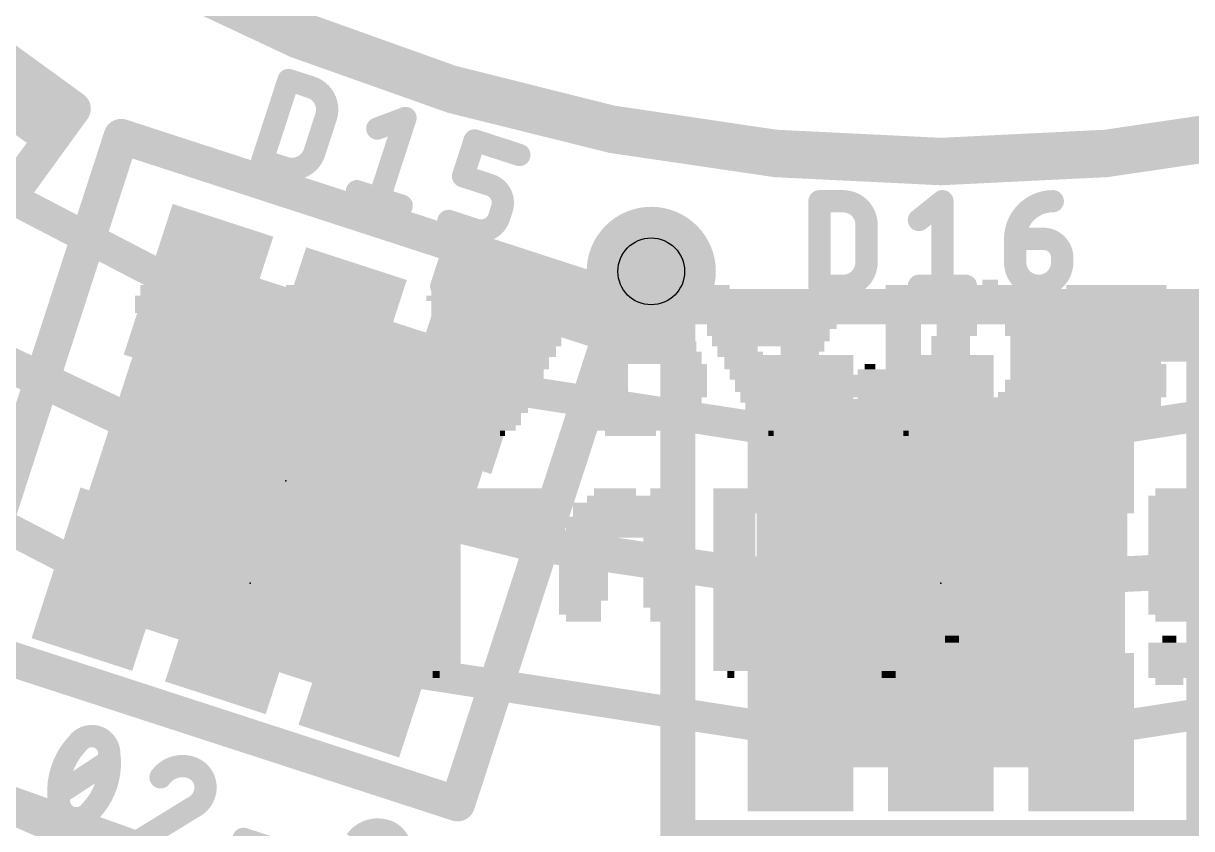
# Model space of a CAD drawing. Extents: x -30 to 92, y -59 to 43.
# Drawn here: x 9.37 to 16.03, y 8.13 to 12.72 of the extents above; entities that cross this region are included whole.
import ezdxf

# ---------------------------------------------------------------- set-up
doc = ezdxf.new("R2010")
doc.units = 0
for name, color, linetype in [('1', 12, 'CONTINUOUS'), ('16', 132, 'CONTINUOUS'), ('18', 110, 'CONTINUOUS'), ('20', 53, 'CONTINUOUS'), ('21', 41, 'CONTINUOUS'), ('22', 40, 'CONTINUOUS'), ('23', 53, 'CONTINUOUS'), ('24', 53, 'CONTINUOUS'), ('25', 253, 'CONTINUOUS'), ('27', 253, 'CONTINUOUS'), ('29', 253, 'CONTINUOUS'), ('31', 253, 'CONTINUOUS'), ('39', 12, 'CONTINUOUS'), ('44', 253, 'CONTINUOUS'), ('51', 53, 'CONTINUOUS')]:
    doc.layers.add(name, color=color, linetype=linetype)

# ---------------------------------------------------------------- blocks, each defined once
blk = doc.blocks.new('RECT')
blk.add_solid([(-0.5, -0.5), (0.5, -0.5), (-0.5, 0.5), (0.5, 0.5)])
blk = doc.blocks.new('ROUNDV')
at = {"const_width": 0.5}
blk.add_lwpolyline([(0, -0.25, 1), (0, 0.25, 1), (0, -0.25)], format="xyb", dxfattribs=at)

msp = doc.modelspace()

# ---------------------------------------------------------------- linework, layer by layer
at = {"layer": '1'}
for points, const_width in [([(14.605, 33.655, 2.4142), (26.67, 21.59)], 0.2032), ([(0.254, 21.59, 0.4142), (14.605, 7.239)], 0.2032), ([(14.605, 7.239, 0.4142), (28.956, 21.59)], 0.2032), ([(10.3525, 11.1254, 1), (10.3935, 11.2042)], 0.0889), ([(11.9015, 10.7143, 1), (11.8879, 10.6265)], 0.0889), ([(13.7982, 10.3311, 1), (13.8118, 10.4189)], 0.0889), ([(15.3982, 10.4189, 1), (15.4118, 10.3311)], 0.0889), ([(9.8272, 9.5085, 1), (9.8681, 9.5875)], 0.0889), ([(11.3762, 9.0975, 1), (11.3626, 9.0097)], 0.0889), ([(13.7982, 8.6311, 1), (13.8118, 8.7189)], 0.0889), ([(15.3982, 8.7189, 1), (15.4118, 8.6311)], 0.0889)]:
    msp.add_lwpolyline(points, format="xyb", dxfattribs=dict(at, const_width=const_width))
at = {"layer": '1', "const_width": 0.1778}
for points in [[(10.373, 11.1648), (8.6652, 12.0538)], [(7.666, 10.6785), (9.8477, 9.548)], [(13.805, 10.375), (11.8947, 10.6704)], [(17.3153, 10.6704), (15.405, 10.375)], [(11.3694, 9.0536), (13.805, 8.675)], [(15.405, 8.675), (17.8406, 9.0536)]]:
    msp.add_lwpolyline(points, dxfattribs=at)
at = {"layer": '16', "const_width": 0.2032}
for points in [[(14.605, 7.239, 0.4142), (28.9878, 21.6218)], [(0.2858, 21.5583, 0.4142), (14.605, 7.239)]]:
    msp.add_lwpolyline(points, format="xyb", dxfattribs=at)
at = {"layer": '20', "const_width": 0.2032}
for points in [[(10.795, 35.433, 0.762), (10.795, 7.747)], [(5.715, 17.78, 0.6619), (23.495, 17.78)]]:
    msp.add_lwpolyline(points, format="xyb", dxfattribs=at)
at = {"layer": '21'}
for points, const_width in [([(14.605, 7.239, 1), (14.605, 35.941, 1), (14.605, 7.239)], 0.2032), ([(14.605, 11.9631, 1), (14.605, 31.2169, 1), (14.605, 11.9631)], 0.2032), ([(9.6993, 12.2012, 1), (9.6184, 12.2599)], 0.1), ([(9.6295, 12.1901, 1), (9.6883, 12.271)], 0.1), ([(9.4711, 12.1423, 1), (9.5085, 12.1937)], 0.0635), ([(9.6552, 12.1714, 1), (9.6038, 12.2088)], 0.0635), ([(9.6108, 12.1644, 1), (9.6481, 12.2158)], 0.0635), ([(9.5524, 11.9989, 1), (9.4715, 12.0577)], 0.1), ([(9.9474, 12.1201, 1), (9.9165, 12.025)], 0.1), ([(9.9795, 12.0571, 1), (9.8844, 12.088)], 0.1), ([(9.4715, 12.0577, 1), (9.5524, 11.9989)], 0.1), ([(9.4862, 12.0469, 1), (9.5376, 12.0096)], 0.0635), ([(9.4933, 12.0026, 1), (9.5306, 12.054)], 0.0635), ([(11.8284, 11.4371, 1), (11.8088, 11.3768)], 0.0635), ([(11.8488, 11.3971, 1), (11.7884, 11.4168)], 0.0635), ([(11.7975, 11.342, 1), (11.7779, 11.2817)], 0.0635), ([(11.7575, 11.3217, 1), (11.8179, 11.302)], 0.0635), ([(11.8179, 11.302, 1), (11.7575, 11.3217)], 0.0635), ([(11.7666, 11.2469, 1), (11.747, 11.1865)], 0.0635), ([(11.7266, 11.2266, 1), (11.787, 11.2069)], 0.0635), ([(12.8327, 11.13, 1), (12.7376, 11.1609)], 0.1), ([(12.7697, 11.0979, 1), (12.8006, 11.193)], 0.1), ([(13.105, 11.152, 1), (13.105, 11.052)], 0.1), ([(13.155, 11.102, 1), (13.055, 11.102)], 0.1), ([(16.155, 11.102, 1), (16.055, 11.102)], 0.1), ([(12.7998, 11.0881, 1), (12.7395, 11.1077)], 0.0635), ([(12.7598, 11.0677, 1), (12.7795, 11.1281)], 0.0635), ([(12.6338, 11.0035, 1), (12.6535, 11.0639)], 0.0635), ([(15.1368, 11.052, 1), (15.0732, 11.052)], 0.0635), ([(15.105, 11.0838, 1), (15.105, 11.0203)], 0.0635), ([(12.7554, 10.8923, 1), (12.6603, 10.9232)], 0.1), ([(15.105, 10.9838, 1), (15.105, 10.9202)], 0.0635), ([(15.1368, 10.952, 1), (15.0732, 10.952)], 0.0635), ([(16.005, 10.9202, 1), (16.005, 10.9838)], 0.0635), ([(12.6603, 10.9232, 1), (12.7554, 10.8923)], 0.1), ([(12.6777, 10.9175, 1), (12.738, 10.8979)], 0.0635), ([(12.698, 10.8775, 1), (12.7177, 10.9379)], 0.0635), ([(15.0732, 10.952, 1), (15.1368, 10.952)], 0.0635), ([(16.155, 10.852, 1), (16.055, 10.852)], 0.1), ([(15.105, 10.8838, 1), (15.105, 10.8202)], 0.0635), ([(15.0732, 10.852, 1), (15.1368, 10.852)], 0.0635), ([(16.055, 10.852, 1), (16.155, 10.852)], 0.1), ([(11.8022, 8.2821, 1), (11.8973, 8.2512)], 0.1), ([(11.8343, 8.2191, 1), (11.8652, 8.3142)], 0.1), ([(13.105, 8.125, 1), (13.105, 8.025)], 0.1)]:
    msp.add_lwpolyline(points, format="xyb", dxfattribs=dict(at, const_width=const_width))
for points, const_width in [([(9.6589, 12.2305), (7.2318, 13.9939)], 0.2), ([(8.8205, 12.7779), (9.6295, 12.1901)], 0.127), ([(9.4898, 12.168), (8.7617, 12.697)], 0.127), ([(9.5119, 12.0283), (8.7029, 12.6161)], 0.127), ([(9.5119, 12.0283), (9.6589, 12.2305)], 0.2), ([(9.6295, 12.1901), (9.5119, 12.0283)], 0.127), ([(7.8796, 9.7816), (9.5119, 12.0283)], 0.2), ([(9.9319, 12.0725), (8.9965, 9.1937)], 0.2), ([(12.7851, 11.1455), (9.9319, 12.0725)], 0.2), ([(11.7877, 11.3118), (11.8186, 11.407)], 0.127), ([(11.8186, 11.407), (12.7697, 11.0979)], 0.127), ([(11.7568, 11.2167), (11.7877, 11.3118)], 0.127), ([(12.6436, 11.0337), (11.7877, 11.3118)], 0.127), ([(12.7079, 10.9077), (11.7568, 11.2167)], 0.127), ([(12.7079, 10.9077), (12.7851, 11.1455)], 0.2), ([(16.105, 11.102), (13.105, 11.102)], 0.2), ([(13.105, 11.102), (13.105, 8.075)], 0.2), ([(16.105, 10.852), (16.105, 11.102)], 0.2), ([(12.7697, 11.0979), (12.7079, 10.9077)], 0.127), ([(15.105, 10.952), (15.105, 11.052)], 0.127), ([(15.105, 11.052), (16.105, 11.052)], 0.127), ([(11.8497, 8.2666), (12.7079, 10.9077)], 0.2), ([(16.005, 10.952), (15.105, 10.952)], 0.127), ([(15.105, 10.852), (15.105, 10.952)], 0.127), ([(16.105, 8.075), (16.105, 10.852)], 0.2), ([(16.105, 10.852), (15.105, 10.852)], 0.127), ([(8.9965, 9.1937), (11.8497, 8.2666)], 0.2), ([(13.105, 8.075), (16.105, 8.075)], 0.2)]:
    msp.add_lwpolyline(points, dxfattribs=dict(at, const_width=const_width))
at = {"layer": '23'}
for p in [(10.8712, 10.1092), (14.605, 9.525)]:
    msp.add_point(p, dxfattribs=at)
at = {"layer": '24'}
msp.add_point((10.668, 9.525), dxfattribs=at)
at = {"layer": '25', "const_width": 0.127}
for points in [[(10.7372, 11.9355), (10.8863, 12.3945)], [(10.8863, 12.3945), (11.0138, 12.3531)], [(11.0998, 12.1841), (11.0336, 11.9801)], [(11.3923, 12.1173), (11.553, 12.1779)], [(11.553, 12.1779), (11.4038, 11.7189)], [(11.881, 11.8458), (11.9472, 12.0497)], [(11.9472, 12.0497), (12.2022, 11.9669)], [(10.8647, 11.8941), (10.7372, 11.9355)], [(12.034, 11.796), (11.881, 11.8458)], [(11.2763, 11.7603), (11.5313, 11.6775)], [(12.0862, 11.6099), (12.1028, 11.6609)], [(13.9132, 11.2205), (13.9132, 11.7031)], [(13.9132, 11.7031), (14.0472, 11.7031)], [(14.4801, 11.5959), (14.6141, 11.7031)], [(14.6141, 11.7031), (14.6141, 11.2205)], [(11.7981, 11.5908), (11.9511, 11.5411)], [(14.1813, 11.569), (14.1813, 11.3546)], [(15.0287, 11.4886), (15.1896, 11.4886)], [(15.0287, 11.3546), (15.0287, 11.4886)], [(15.2968, 11.3814), (15.2968, 11.3546)], [(14.0472, 11.2205), (13.9132, 11.2205)], [(14.4801, 11.2205), (14.7482, 11.2205)]]:
    msp.add_lwpolyline(points, dxfattribs=at)
at = {"layer": '25'}
for points, const_width in [([(10.8961, 12.4247, 1), (10.8765, 12.3643)], 0.0635), ([(10.9165, 12.3847, 1), (10.8561, 12.4043)], 0.0635), ([(11.0998, 12.1841, 0.4142), (11.0138, 12.3531)], 0.127), ([(11.0236, 12.3832, 1), (11.004, 12.3229)], 0.0635), ([(11.004, 12.3229, 1), (11.0236, 12.3832)], 0.0635), ([(11.0697, 12.1939, 1), (11.13, 12.1743)], 0.0635), ([(11.13, 12.1743, 1), (11.0697, 12.1939)], 0.0635), ([(11.5832, 12.168, 1), (11.5228, 12.1877)], 0.0635), ([(11.5642, 12.1482, 1), (11.5418, 12.2076)], 0.0635), ([(11.3811, 12.147, 1), (11.4035, 12.0876)], 0.0635), ([(11.9571, 12.0799, 1), (11.9374, 12.0195)], 0.0635), ([(11.9774, 12.0399, 1), (11.9171, 12.0596)], 0.0635), ([(10.747, 11.9657, 1), (10.7273, 11.9053)], 0.0635), ([(10.8647, 11.8941, 0.4142), (11.0336, 11.9801)], 0.127), ([(11.0034, 11.9899, 1), (11.0638, 11.9703)], 0.0635), ([(11.0638, 11.9703, 1), (11.0034, 11.9899)], 0.0635), ([(12.1924, 11.9367, 1), (12.212, 11.9971)], 0.0635), ([(10.707, 11.9453, 1), (10.7674, 11.9257)], 0.0635), ([(10.8745, 11.9243, 1), (10.8548, 11.8639)], 0.0635), ([(10.8548, 11.8639, 1), (10.8745, 11.9243)], 0.0635), ([(11.8908, 11.8759, 1), (11.8712, 11.8156)], 0.0635), ([(11.8508, 11.8556, 1), (11.9112, 11.8359)], 0.0635), ([(12.0438, 11.8262, 1), (12.0241, 11.7658)], 0.0635), ([(12.1028, 11.6609, 0.4142), (12.034, 11.796)], 0.127), ([(12.0241, 11.7658, 1), (12.0438, 11.8262)], 0.0635), ([(11.2861, 11.7905, 1), (11.2665, 11.7301)], 0.0635), ([(11.3736, 11.7287, 1), (11.434, 11.7091)], 0.0635), ([(11.5215, 11.6473, 1), (11.5411, 11.7076)], 0.0635), ([(12.133, 11.6511, 1), (12.0726, 11.6707)], 0.0635), ([(13.9449, 11.7031, 1), (13.8814, 11.7031)], 0.0635), ([(13.9132, 11.7349, 1), (13.9132, 11.6714)], 0.0635), ([(14.0472, 11.7349, 1), (14.0472, 11.6714)], 0.0635), ([(14.1813, 11.569, 0.4142), (14.0472, 11.7031)], 0.127), ([(14.0472, 11.6714, 1), (14.0472, 11.7349)], 0.0635), ([(14.6459, 11.7031, 1), (14.5824, 11.7031)], 0.0635), ([(14.634, 11.6783, 1), (14.5943, 11.7279)], 0.0635), ([(15.2432, 11.7031, 0.4142), (15.0287, 11.4886)], 0.127), ([(15.2432, 11.6714, 1), (15.2432, 11.7348)], 0.0635), ([(11.9511, 11.5411, 0.4142), (12.0862, 11.6099)], 0.127), ([(12.1164, 11.6001, 1), (12.056, 11.6197)], 0.0635), ([(12.0726, 11.6707, 1), (12.133, 11.6511)], 0.0635), ([(11.8079, 11.621, 1), (11.7883, 11.5606)], 0.0635), ([(11.9609, 11.5712, 1), (11.9413, 11.5109)], 0.0635), ([(11.9413, 11.5109, 1), (11.9609, 11.5712)], 0.0635), ([(12.056, 11.6197, 1), (12.1164, 11.6001)], 0.0635), ([(14.213, 11.569, 1), (14.1495, 11.569)], 0.0635), ([(14.1495, 11.569, 1), (14.213, 11.569)], 0.0635), ([(14.4603, 11.6206, 1), (14.4999, 11.5711)], 0.0635), ([(15.0287, 11.5204, 1), (15.0287, 11.4569)], 0.0635), ([(15.0605, 11.4886, 1), (14.997, 11.4886)], 0.0635), ([(15.1896, 11.5204, 1), (15.1896, 11.4569)], 0.0635), ([(15.2968, 11.3814, 0.4142), (15.1896, 11.4886)], 0.127), ([(15.1896, 11.4569, 1), (15.1896, 11.5204)], 0.0635), ([(14.997, 11.4886, 1), (15.0605, 11.4886)], 0.0635), ([(14.0472, 11.2205, 0.4142), (14.1813, 11.3546)], 0.127), ([(14.213, 11.3546, 1), (14.1495, 11.3546)], 0.0635), ([(15.0287, 11.3546, 1), (15.2968, 11.3546)], 0.127), ([(15.0605, 11.3546, 1), (14.997, 11.3546)], 0.0635), ([(15.3286, 11.3814, 1), (15.2651, 11.3814)], 0.0635), ([(15.3286, 11.3546, 1), (15.2651, 11.3546)], 0.0635), ([(15.2651, 11.3814, 1), (15.3286, 11.3814)], 0.0635), ([(14.1495, 11.3546, 1), (14.213, 11.3546)], 0.0635), ([(14.997, 11.3546, 1), (15.0605, 11.3546)], 0.0635), ([(15.2651, 11.3546, 1), (15.3286, 11.3546)], 0.0635), ([(13.9132, 11.2523, 1), (13.9132, 11.1888)], 0.0635), ([(14.0472, 11.2522, 1), (14.0472, 11.1888)], 0.0635), ([(14.0472, 11.1888, 1), (14.0472, 11.2523)], 0.0635), ([(14.4801, 11.2523, 1), (14.4801, 11.1888)], 0.0635), ([(14.7482, 11.1888, 1), (14.7482, 11.2523)], 0.0635), ([(13.8814, 11.2205, 1), (13.9449, 11.2205)], 0.0635), ([(14.5824, 11.2205, 1), (14.6459, 11.2205)], 0.0635)]:
    msp.add_lwpolyline(points, format="xyb", dxfattribs=dict(at, const_width=const_width))
at = {"layer": '27'}
for points, const_width in [([(9.6853, 8.6135, 0.1138), (9.5932, 8.4602)], 0.127), ([(9.7953, 8.6483, 0.3204), (9.6853, 8.6135)], 0.127), ([(9.6599, 8.6326, 1), (9.7107, 8.5944)], 0.0635), ([(9.7082, 8.5915, 1), (9.6625, 8.6356)], 0.0635), ([(9.8638, 8.5555, 0.3205), (9.7953, 8.6483)], 0.127), ([(9.8051, 8.6784, 1), (9.7855, 8.6181)], 0.0635), ([(9.7855, 8.6181, 1), (9.8051, 8.6784)], 0.0635), ([(9.8482, 8.3773, 0.1139), (9.8638, 8.5555)], 0.127), ([(9.8952, 8.5599, 1), (9.8324, 8.5511)], 0.0635), ([(9.8321, 8.555, 1), (9.8956, 8.556)], 0.0635), ([(9.8816, 8.4866, 1), (9.8467, 8.5396)], 0.0635), ([(10.3298, 8.4746, 0.3252), (10.1564, 8.4181)], 0.127), ([(10.4073, 8.3225, 0.4142), (10.3298, 8.4746)], 0.127), ([(10.3396, 8.5048, 1), (10.32, 8.4444)], 0.0635), ([(10.32, 8.4444, 1), (10.3396, 8.5048)], 0.0635), ([(9.5932, 8.4602, 0.1139), (9.5776, 8.282)], 0.127), ([(9.563, 8.47, 1), (9.6234, 8.4504)], 0.0635), ([(9.6234, 8.4504, 1), (9.563, 8.47)], 0.0635), ([(10.1307, 8.4368, 1), (10.1821, 8.3995)], 0.0635), ([(9.7561, 8.224, 0.1138), (9.8482, 8.3773)], 0.127), ([(9.818, 8.3871, 1), (9.8784, 8.3675)], 0.0635), ([(9.8784, 8.3675, 1), (9.818, 8.3872)], 0.0635), ([(9.5598, 8.3509, 1), (9.5947, 8.2979)], 0.0635), ([(9.5776, 8.282, 0.3204), (9.6461, 8.1893)], 0.127), ([(9.6094, 8.2825, 1), (9.5459, 8.2815)], 0.0635), ([(10.34, 8.2457, 0.2053), (10.4073, 8.3225)], 0.127), ([(10.3771, 8.3324, 1), (10.4375, 8.3127)], 0.0635), ([(10.4375, 8.3127, 1), (10.3771, 8.3324)], 0.0635), ([(9.5462, 8.2776, 1), (9.609, 8.2864)], 0.0635), ([(9.6461, 8.1893, 0.3204), (9.7561, 8.224)], 0.127), ([(9.7333, 8.2461, 1), (9.7789, 8.202)], 0.0635), ([(9.7815, 8.2049, 1), (9.7307, 8.2431)], 0.0635), ([(10.3263, 8.2744, 1), (10.3537, 8.2171)], 0.0635), ([(10.3567, 8.2187, 1), (10.3234, 8.2728)], 0.0635), ([(9.656, 8.2195, 1), (9.6363, 8.1591)], 0.0635), ([(9.6363, 8.1591, 1), (9.656, 8.2195)], 0.0635), ([(10.6393, 8.0973, 1), (10.6197, 8.0369)], 0.0635), ([(11.4429, 8.1129, 0.3252), (11.2696, 8.0565)], 0.127), ([(11.5204, 7.9609, 0.4142), (11.4429, 8.1129)], 0.127), ([(11.4527, 8.1431, 1), (11.4331, 8.0827)], 0.0635), ([(11.4331, 8.0827, 1), (11.4527, 8.1431)], 0.0635)]:
    msp.add_lwpolyline(points, format="xyb", dxfattribs=dict(at, const_width=const_width))
at = {"layer": '27', "const_width": 0.127}
for points in [[(9.5773, 8.3244), (9.8641, 8.5131)], [(10.34, 8.2457), (10.0404, 8.0612)], [(10.6295, 8.0671), (10.9355, 7.9677)]]:
    msp.add_lwpolyline(points, dxfattribs=at)
at = {"layer": '44'}
msp.add_circle((12.954, 11.303), 0.1905, dxfattribs=at)
at = {"layer": '51', "const_width": 0.1}
for points in [[(9.6111, 9.4672), (10.2292, 11.3693)], [(10.2292, 11.3693), (12.1313, 10.7512)], [(10.2613, 11.3063), (10.1068, 10.8307)], [(10.5466, 11.2136), (10.2613, 11.3063)], [(10.3921, 10.738), (10.5466, 11.2136)], [(11.0221, 11.0591), (10.8676, 10.5835)], [(11.3074, 10.9664), (11.0221, 11.0591)], [(11.1529, 10.4908), (11.3074, 10.9664)], [(10.1068, 10.8307), (10.3921, 10.738)], [(11.783, 10.8118), (11.6284, 10.3363)], [(12.0683, 10.7191), (11.783, 10.8118)], [(12.1313, 10.7512), (11.5132, 8.8491)], [(11.9138, 10.2436), (12.0683, 10.7191)], [(10.8676, 10.5835), (11.1529, 10.4908)], [(13.605, 8.525), (13.605, 10.525)], [(13.605, 10.525), (15.605, 10.525)], [(13.955, 10.475), (13.655, 10.475)], [(13.655, 10.475), (13.655, 9.975)], [(13.955, 9.975), (13.955, 10.475)], [(14.755, 10.475), (14.455, 10.475)], [(14.455, 10.475), (14.455, 9.975)], [(14.755, 9.975), (14.755, 10.475)], [(15.555, 10.475), (15.255, 10.475)], [(15.255, 10.475), (15.255, 9.975)], [(15.555, 9.975), (15.555, 10.475)], [(15.605, 10.525), (15.605, 8.525)], [(11.6284, 10.3363), (11.9138, 10.2436)], [(9.6741, 9.4993), (9.8286, 9.9748)], [(9.8286, 9.9748), (10.114, 9.8821)], [(13.655, 9.975), (13.955, 9.975)], [(14.455, 9.975), (14.755, 9.975)], [(15.255, 9.975), (15.555, 9.975)], [(10.114, 9.8821), (9.9594, 9.4066)], [(10.435, 9.252), (10.5895, 9.7276)], [(10.5895, 9.7276), (10.8748, 9.6349)], [(10.8748, 9.6349), (10.7203, 9.1593)], [(9.9594, 9.4066), (9.6741, 9.4993)], [(11.3503, 9.4804), (11.1958, 9.0048)], [(11.6356, 9.3877), (11.3503, 9.4804)], [(11.5132, 8.8491), (9.6111, 9.4672)], [(11.4811, 8.9121), (11.6356, 9.3877)], [(10.7203, 9.1593), (10.435, 9.252)], [(13.655, 8.575), (13.655, 9.075)], [(13.655, 9.075), (13.955, 9.075)], [(13.955, 9.075), (13.955, 8.575)], [(14.455, 8.575), (14.455, 9.075)], [(14.455, 9.075), (14.755, 9.075)], [(14.755, 9.075), (14.755, 8.575)], [(15.255, 9.075), (15.255, 8.575)], [(15.555, 9.075), (15.255, 9.075)], [(15.555, 8.575), (15.555, 9.075)], [(11.1958, 9.0048), (11.4811, 8.9121)], [(13.955, 8.575), (13.655, 8.575)], [(14.755, 8.575), (14.455, 8.575)], [(15.255, 8.575), (15.555, 8.575)], [(15.605, 8.525), (13.605, 8.525)]]:
    msp.add_lwpolyline(points, dxfattribs=at)
at = {"layer": '51', "const_width": 0.05}
for points in [[(10.2369, 11.393, 1), (10.2214, 11.3455)], [(10.2529, 11.3615, 1), (10.2054, 11.377)], [(10.269, 11.33, 1), (10.2535, 11.2825)], [(10.285, 11.2985, 1), (10.2375, 11.314)], [(10.5704, 11.2058, 1), (10.5228, 11.2213)], [(10.5389, 11.1898, 1), (10.5543, 11.2373)], [(11.0298, 11.0828, 1), (11.0144, 11.0353)], [(11.0459, 11.0513, 1), (10.9983, 11.0668)], [(11.3312, 10.9586, 1), (11.2836, 10.9741)], [(11.2997, 10.9426, 1), (11.3151, 10.9901)], [(10.1145, 10.8545, 1), (10.099, 10.807)], [(10.083, 10.8385, 1), (10.1305, 10.823)], [(11.7907, 10.8356, 1), (11.7752, 10.7881)], [(11.8067, 10.8041, 1), (11.7592, 10.8196)], [(12.155, 10.7435, 1), (12.1075, 10.759)], [(12.1235, 10.7275, 1), (12.139, 10.775)], [(10.3683, 10.7458, 1), (10.4158, 10.7303)], [(10.3843, 10.7143, 1), (10.3998, 10.7618)], [(12.092, 10.7114, 1), (12.0445, 10.7269)], [(12.0605, 10.6954, 1), (12.076, 10.7429)], [(10.8753, 10.6073, 1), (10.8599, 10.5597)], [(10.8438, 10.5913, 1), (10.8914, 10.5758)], [(11.1291, 10.4985, 1), (11.1767, 10.4831)], [(11.1452, 10.467, 1), (11.1606, 10.5146)], [(13.63, 10.525, 1), (13.58, 10.525)], [(13.605, 10.55, 1), (13.605, 10.5)], [(13.655, 10.5, 1), (13.655, 10.45)], [(13.68, 10.475, 1), (13.63, 10.475)], [(13.98, 10.475, 1), (13.93, 10.475)], [(13.955, 10.45, 1), (13.955, 10.5)], [(14.455, 10.5, 1), (14.455, 10.45)], [(14.48, 10.475, 1), (14.43, 10.475)], [(14.78, 10.475, 1), (14.73, 10.475)], [(14.755, 10.45, 1), (14.755, 10.5)], [(15.255, 10.5, 1), (15.255, 10.45)], [(15.28, 10.475, 1), (15.23, 10.475)], [(15.58, 10.475, 1), (15.53, 10.475)], [(15.555, 10.45, 1), (15.555, 10.5)], [(15.63, 10.525, 1), (15.58, 10.525)], [(15.605, 10.5, 1), (15.605, 10.55)], [(11.6362, 10.3601, 1), (11.6207, 10.3125)], [(11.6047, 10.344, 1), (11.6522, 10.3286)], [(11.89, 10.2513, 1), (11.9375, 10.2359)], [(11.906, 10.2198, 1), (11.9215, 10.2674)], [(9.8364, 9.9986, 1), (9.8209, 9.951)], [(9.8524, 9.9671, 1), (9.8049, 9.9825)], [(13.655, 10, 1), (13.655, 9.95)], [(13.63, 9.975, 1), (13.68, 9.975)], [(13.93, 9.975, 1), (13.98, 9.975)], [(13.955, 9.95, 1), (13.955, 10)], [(14.455, 10, 1), (14.455, 9.95)], [(14.43, 9.975, 1), (14.48, 9.975)], [(14.73, 9.975, 1), (14.78, 9.975)], [(14.755, 9.95, 1), (14.755, 10)], [(15.255, 10, 1), (15.255, 9.95)], [(15.23, 9.975, 1), (15.28, 9.975)], [(15.53, 9.975, 1), (15.58, 9.975)], [(15.555, 9.95, 1), (15.555, 10)], [(10.1377, 9.8744, 1), (10.0902, 9.8898)], [(10.1062, 9.8583, 1), (10.1217, 9.9059)], [(10.5972, 9.7514, 1), (10.5818, 9.7038)], [(10.6133, 9.7198, 1), (10.5657, 9.7353)], [(10.8986, 9.6271, 1), (10.851, 9.6426)], [(10.8671, 9.6111, 1), (10.8825, 9.6586)], [(9.6819, 9.523, 1), (9.6664, 9.4755)], [(9.6504, 9.507, 1), (9.6979, 9.4915)], [(11.3581, 9.5041, 1), (11.3426, 9.4566)], [(11.3741, 9.4726, 1), (11.3266, 9.4881)], [(9.5873, 9.4749, 1), (9.6349, 9.4594)], [(9.6189, 9.4909, 1), (9.6034, 9.4434)], [(9.9357, 9.4143, 1), (9.9832, 9.3988)], [(9.9517, 9.3828, 1), (9.9672, 9.4303)], [(11.6594, 9.3799, 1), (11.6119, 9.3954)], [(11.6279, 9.3639, 1), (11.6434, 9.4114)], [(10.4427, 9.2758, 1), (10.4272, 9.2283)], [(10.4112, 9.2598, 1), (10.4588, 9.2443)], [(10.6965, 9.1671, 1), (10.7441, 9.1516)], [(10.7126, 9.1356, 1), (10.728, 9.1831)], [(13.68, 9.075, 1), (13.63, 9.075)], [(13.655, 9.1, 1), (13.655, 9.05)], [(13.98, 9.075, 1), (13.93, 9.075)], [(13.955, 9.05, 1), (13.955, 9.1)], [(14.48, 9.075, 1), (14.43, 9.075)], [(14.455, 9.1, 1), (14.455, 9.05)], [(14.78, 9.075, 1), (14.73, 9.075)], [(14.755, 9.05, 1), (14.755, 9.1)], [(15.28, 9.075, 1), (15.23, 9.075)], [(15.255, 9.1, 1), (15.255, 9.05)], [(15.58, 9.075, 1), (15.53, 9.075)], [(15.555, 9.05, 1), (15.555, 9.1)], [(11.2035, 9.0286, 1), (11.1881, 8.9811)], [(11.172, 9.0126, 1), (11.2196, 8.9971)], [(11.4574, 8.9199, 1), (11.5049, 8.9044)], [(11.4734, 8.8884, 1), (11.4889, 8.9359)], [(11.4895, 8.8569, 1), (11.537, 8.8414)], [(11.5055, 8.8253, 1), (11.521, 8.8729)], [(13.655, 8.6, 1), (13.655, 8.55)], [(13.63, 8.575, 1), (13.68, 8.575)], [(13.93, 8.575, 1), (13.98, 8.575)], [(13.955, 8.55, 1), (13.955, 8.6)], [(14.455, 8.6, 1), (14.455, 8.55)], [(14.43, 8.575, 1), (14.48, 8.575)], [(14.73, 8.575, 1), (14.78, 8.575)], [(14.755, 8.55, 1), (14.755, 8.6)], [(15.255, 8.6, 1), (15.255, 8.55)], [(15.23, 8.575, 1), (15.28, 8.575)], [(15.53, 8.575, 1), (15.58, 8.575)], [(15.555, 8.55, 1), (15.555, 8.6)], [(13.605, 8.55, 1), (13.605, 8.5)], [(13.58, 8.525, 1), (13.63, 8.525)], [(15.58, 8.525, 1), (15.63, 8.525)], [(15.605, 8.5, 1), (15.605, 8.55)]]:
    msp.add_lwpolyline(points, format="xyb", dxfattribs=at)

# ---------------------------------------------------------------- block references
at = {"layer": '1', "xscale": 0.7, "yscale": 0.4}
for p, rotation in [((10.373, 11.1648), 72), ((11.1339, 10.9176), 72), ((11.8947, 10.6704), 72), ((13.805, 10.375), 90), ((14.605, 10.375), 90), ((15.405, 10.375), 90), ((9.8477, 9.548), 72), ((10.6085, 9.3008), 72), ((11.3694, 9.0536), 72), ((13.805, 8.675), 90), ((14.605, 8.675), 90), ((15.405, 8.675), 90)]:
    msp.add_blockref('RECT', p, dxfattribs=dict(at, rotation=rotation))
at = {"layer": '18', "xscale": 0.7366, "yscale": 0.7366}
msp.add_blockref('ROUNDV', (12.954, 11.303), dxfattribs=at)
msp.add_blockref('ROUNDV', (12.954, 11.303), dxfattribs=at)
at = {"layer": '22'}
for p, xscale, yscale in [((10.346, 11.21), 0.61, 0.03), ((10.361, 11.18), 0.64, 0.03), ((11.031, 11.18), 0.38, 0.03), ((11.031, 11.21), 0.32, 0.03), ((11.031, 11.24), 0.12, 0.03), ((11.796, 11.18), 0.19, 0.03), ((11.796, 11.21), 0.13, 0.03), ((12.421, 11.21), 0.16, 0.03), ((12.436, 11.18), 0.19, 0.03), ((12.711, 11.18), 0.22, 0.03), ((12.711, 11.21), 0.16, 0.03), ((13.306, 11.18), 0.19, 0.03), ((13.321, 11.21), 0.16, 0.03), ((13.946, 11.18), 0.19, 0.03), ((13.946, 11.21), 0.13, 0.03), ((14.391, 11.21), 0.2, 0.03), ((14.391, 11.18), 0.2, 0.03), ((14.886, 11.18), 0.41, 0.03), ((14.886, 11.21), 0.29, 0.03), ((14.886, 11.24), 0.09, 0.03), ((15.611, 11.18), 0.64, 0.03), ((15.606, 11.21), 0.57, 0.03), ((10.346, 11.15), 0.67, 0.03), ((10.346, 11.115), 0.67, 0.04), ((11.031, 11.115), 0.52, 0.04), ((11.031, 11.15), 0.44, 0.03), ((11.781, 11.15), 0.22, 0.03), ((11.816, 11.115), 0.23, 0.04), ((12.421, 11.15), 0.22, 0.03), ((12.421, 11.115), 0.22, 0.04), ((12.711, 11.15), 0.22, 0.03), ((12.711, 11.115), 0.22, 0.04), ((13.321, 11.15), 0.22, 0.03), ((13.321, 11.115), 0.22, 0.04), ((13.926, 11.115), 0.23, 0.04), ((13.961, 11.15), 0.22, 0.03), ((14.391, 11.15), 0.2, 0.03), ((14.391, 11.115), 0.2, 0.04), ((14.891, 11.15), 0.48, 0.03), ((14.891, 11.115), 0.48, 0.04), ((15.591, 11.15), 0.68, 0.03), ((15.591, 11.115), 0.68, 0.04), ((10.346, 11.08), 0.67, 0.03), ((10.346, 11.05), 0.61, 0.03), ((11.016, 11.08), 0.55, 0.03), ((11.031, 11.05), 0.58, 0.03), ((11.816, 11.08), 0.23, 0.03), ((12.101, 11.05), 0.8, 0.03), ((12.406, 11.08), 0.25, 0.03), ((12.711, 11.08), 0.22, 0.03), ((12.711, 11.05), 0.22, 0.03), ((13.351, 11.08), 0.22, 0.03), ((13.641, 11.05), 0.8, 0.03), ((13.926, 11.08), 0.23, 0.03), ((14.391, 11.08), 0.2, 0.03), ((14.391, 11.05), 0.2, 0.03), ((14.886, 11.08), 0.55, 0.03), ((14.886, 11.05), 0.55, 0.03), ((15.591, 11.08), 0.68, 0.03), ((15.611, 11.05), 0.64, 0.03), ((10.311, 11.02), 0.54, 0.03), ((10.246, 10.99), 0.35, 0.03), ((10.821, 10.99), 0.22, 0.03), ((10.856, 11.02), 0.23, 0.03), ((11.206, 11.02), 0.23, 0.03), ((11.221, 10.99), 0.26, 0.03), ((12.116, 11.02), 0.77, 0.03), ((12.101, 10.99), 0.74, 0.03), ((12.711, 11.02), 0.22, 0.03), ((12.826, 10.99), 0.45, 0.03), ((13.626, 11.02), 0.77, 0.03), ((13.641, 10.99), 0.74, 0.03), ((14.391, 11.02), 0.2, 0.03), ((14.391, 10.99), 0.2, 0.03), ((14.711, 11.02), 0.26, 0.03), ((14.696, 10.99), 0.23, 0.03), ((15.061, 11.02), 0.26, 0.03), ((15.081, 10.99), 0.22, 0.03), ((15.561, 11.02), 0.54, 0.03), ((15.511, 10.99), 0.38, 0.03), ((10.296, 10.955), 0.39, 0.04), ((10.326, 10.92), 0.39, 0.03), ((10.821, 10.955), 0.22, 0.04), ((10.821, 10.92), 0.22, 0.03), ((11.241, 10.955), 0.22, 0.04), ((11.241, 10.92), 0.22, 0.03), ((12.121, 10.955), 0.7, 0.04), ((12.106, 10.92), 0.67, 0.03), ((12.856, 10.955), 0.51, 0.04), ((12.871, 10.92), 0.54, 0.03), ((13.621, 10.955), 0.7, 0.04), ((13.636, 10.92), 0.67, 0.03), ((14.391, 10.955), 0.2, 0.04), ((14.391, 10.92), 0.2, 0.03), ((14.661, 10.92), 0.22, 0.03), ((14.696, 10.955), 0.23, 0.04), ((15.081, 10.955), 0.22, 0.04), ((15.096, 10.92), 0.19, 0.03), ((15.541, 10.955), 0.38, 0.04), ((15.591, 10.92), 0.36, 0.03), ((10.376, 10.89), 0.35, 0.03), ((10.421, 10.86), 0.32, 0.03), ((10.821, 10.89), 0.22, 0.03), ((10.821, 10.86), 0.22, 0.03), ((11.241, 10.89), 0.22, 0.03), ((11.241, 10.86), 0.22, 0.03), ((12.121, 10.89), 0.64, 0.03), ((11.926, 10.86), 0.25, 0.03), ((12.296, 10.86), 0.23, 0.03), ((12.906, 10.89), 0.61, 0.03), ((12.906, 10.86), 0.61, 0.03), ((13.621, 10.89), 0.64, 0.03), ((13.446, 10.86), 0.23, 0.03), ((13.816, 10.86), 0.25, 0.03), ((14.391, 10.89), 0.2, 0.03), ((14.391, 10.86), 0.2, 0.03), ((14.661, 10.89), 0.22, 0.03), ((14.661, 10.86), 0.22, 0.03), ((15.111, 10.89), 0.22, 0.03), ((15.111, 10.86), 0.22, 0.03), ((15.626, 10.89), 0.35, 0.03), ((15.671, 10.86), 0.32, 0.03), ((10.451, 10.83), 0.32, 0.03), ((10.486, 10.795), 0.25, 0.04), ((10.821, 10.83), 0.22, 0.03), ((10.821, 10.795), 0.22, 0.04), ((11.241, 10.83), 0.22, 0.03), ((11.241, 10.795), 0.22, 0.04), ((11.941, 10.83), 0.22, 0.03), ((11.961, 10.795), 0.26, 0.04), ((12.281, 10.83), 0.26, 0.03), ((12.261, 10.795), 0.22, 0.04), ((12.921, 10.83), 0.64, 0.03), ((12.921, 10.795), 0.64, 0.04), ((13.461, 10.83), 0.26, 0.03), ((13.481, 10.795), 0.22, 0.04), ((13.781, 10.795), 0.26, 0.04), ((13.801, 10.83), 0.22, 0.03), ((14.391, 10.83), 0.2, 0.03), ((14.391, 10.795), 0.2, 0.04), ((14.661, 10.83), 0.22, 0.03), ((14.661, 10.795), 0.22, 0.04), ((15.111, 10.83), 0.22, 0.03), ((15.111, 10.795), 0.22, 0.04), ((15.716, 10.83), 0.29, 0.03), ((15.736, 10.795), 0.25, 0.04), ((10.121, 10.73), 0.22, 0.03), ((10.121, 10.76), 0.16, 0.03), ((10.521, 10.76), 0.26, 0.03), ((10.536, 10.73), 0.23, 0.03), ((10.821, 10.76), 0.22, 0.03), ((10.821, 10.73), 0.22, 0.03), ((11.241, 10.76), 0.22, 0.03), ((11.241, 10.73), 0.22, 0.03), ((11.976, 10.76), 0.23, 0.03), ((12.101, 10.73), 0.48, 0.03), ((12.246, 10.76), 0.25, 0.03), ((12.711, 10.76), 0.22, 0.03), ((12.711, 10.73), 0.22, 0.03), ((13.141, 10.76), 0.26, 0.03), ((13.161, 10.73), 0.22, 0.03), ((13.496, 10.76), 0.25, 0.03), ((13.641, 10.73), 0.48, 0.03), ((13.766, 10.76), 0.23, 0.03), ((14.311, 10.73), 0.36, 0.03), ((14.201, 10.76), 0.06, 0.03), ((14.391, 10.76), 0.2, 0.03), ((14.661, 10.76), 0.22, 0.03), ((14.661, 10.73), 0.22, 0.03), ((15.111, 10.76), 0.22, 0.03), ((15.111, 10.73), 0.22, 0.03), ((15.366, 10.73), 0.23, 0.03), ((15.371, 10.76), 0.16, 0.03), ((15.766, 10.76), 0.25, 0.03), ((15.781, 10.73), 0.22, 0.03), ((10.121, 10.7), 0.22, 0.03), ((10.121, 10.67), 0.22, 0.03), ((10.536, 10.7), 0.23, 0.03), ((10.536, 10.67), 0.23, 0.03), ((10.821, 10.7), 0.22, 0.03), ((10.821, 10.67), 0.22, 0.03), ((11.241, 10.7), 0.22, 0.03), ((11.241, 10.67), 0.22, 0.03), ((12.116, 10.7), 0.45, 0.03), ((12.101, 10.67), 0.42, 0.03), ((12.711, 10.7), 0.22, 0.03), ((12.711, 10.67), 0.22, 0.03), ((13.161, 10.7), 0.22, 0.03), ((13.161, 10.67), 0.22, 0.03), ((13.626, 10.7), 0.45, 0.03), ((13.641, 10.67), 0.42, 0.03), ((14.281, 10.67), 0.42, 0.03), ((14.296, 10.7), 0.39, 0.03), ((14.661, 10.7), 0.22, 0.03), ((14.676, 10.67), 0.19, 0.03), ((15.081, 10.67), 0.22, 0.03), ((15.096, 10.7), 0.19, 0.03), ((15.366, 10.7), 0.23, 0.03), ((15.366, 10.67), 0.23, 0.03), ((15.781, 10.7), 0.22, 0.03), ((15.781, 10.67), 0.22, 0.03), ((10.121, 10.635), 0.22, 0.04), ((10.136, 10.6), 0.25, 0.03), ((10.521, 10.6), 0.26, 0.03), ((10.536, 10.635), 0.23, 0.04), ((10.821, 10.635), 0.22, 0.04), ((10.856, 10.6), 0.23, 0.03), ((11.206, 10.6), 0.23, 0.03), ((11.241, 10.635), 0.22, 0.04), ((12.121, 10.635), 0.38, 0.04), ((12.106, 10.6), 0.35, 0.03), ((12.711, 10.635), 0.22, 0.04), ((12.711, 10.6), 0.22, 0.03), ((13.141, 10.6), 0.26, 0.03), ((13.161, 10.635), 0.22, 0.04), ((13.621, 10.635), 0.38, 0.04), ((13.636, 10.6), 0.35, 0.03), ((14.281, 10.635), 0.42, 0.04), ((14.296, 10.6), 0.39, 0.03), ((14.696, 10.635), 0.23, 0.04), ((14.711, 10.6), 0.26, 0.03), ((15.061, 10.6), 0.26, 0.03), ((15.081, 10.635), 0.22, 0.04), ((15.366, 10.635), 0.23, 0.04), ((15.401, 10.6), 0.22, 0.03), ((15.766, 10.6), 0.25, 0.03), ((15.781, 10.635), 0.22, 0.04), ((10.326, 10.57), 0.57, 0.03), ((10.326, 10.54), 0.57, 0.03), ((10.326, 10.51), 0.51, 0.03), ((11.031, 10.57), 0.58, 0.03), ((11.016, 10.54), 0.55, 0.03), ((11.031, 10.51), 0.52, 0.03), ((12.121, 10.57), 0.32, 0.03), ((12.106, 10.54), 0.29, 0.03), ((12.121, 10.51), 0.26, 0.03), ((12.921, 10.57), 0.64, 0.03), ((12.921, 10.54), 0.64, 0.03), ((12.906, 10.51), 0.61, 0.03), ((13.621, 10.57), 0.32, 0.03), ((13.636, 10.54), 0.29, 0.03), ((13.621, 10.51), 0.26, 0.03), ((14.311, 10.57), 0.36, 0.03), ((14.331, 10.54), 0.32, 0.03), ((14.346, 10.51), 0.29, 0.03), ((14.871, 10.57), 0.58, 0.03), ((14.886, 10.54), 0.55, 0.03), ((14.871, 10.51), 0.52, 0.03), ((15.576, 10.57), 0.57, 0.03), ((15.576, 10.54), 0.57, 0.03), ((15.576, 10.51), 0.51, 0.03), ((10.311, 10.475), 0.48, 0.04), ((11.031, 10.475), 0.44, 0.04), ((12.101, 10.475), 0.22, 0.04), ((12.886, 10.475), 0.57, 0.04), ((13.641, 10.475), 0.22, 0.04), ((14.361, 10.475), 0.26, 0.04), ((14.891, 10.475), 0.48, 0.04), ((15.591, 10.475), 0.48, 0.04), ((10.311, 10.44), 0.42, 0.03), ((10.331, 10.41), 0.32, 0.03), ((10.326, 10.38), 0.19, 0.03), ((11.016, 10.44), 0.41, 0.03), ((11.031, 10.41), 0.32, 0.03), ((11.031, 10.38), 0.2, 0.03), ((12.116, 10.44), 0.19, 0.03), ((12.101, 10.41), 0.16, 0.03), ((12.106, 10.38), 0.03, 0.03), ((12.871, 10.44), 0.54, 0.03), ((12.856, 10.41), 0.45, 0.03), ((12.836, 10.38), 0.29, 0.03), ((13.626, 10.44), 0.19, 0.03), ((13.641, 10.41), 0.16, 0.03), ((13.636, 10.38), 0.03, 0.03), ((14.391, 10.44), 0.2, 0.03), ((14.411, 10.41), 0.16, 0.03), ((14.406, 10.38), 0.03, 0.03), ((14.886, 10.44), 0.41, 0.03), ((14.886, 10.41), 0.35, 0.03), ((14.891, 10.38), 0.16, 0.03), ((15.591, 10.44), 0.42, 0.03), ((15.571, 10.41), 0.32, 0.03), ((15.576, 10.38), 0.19, 0.03), ((11.988, 10.045), 0.72, 0.04), ((12.748, 10.045), 0.24, 0.04), ((13.048, 10.045), 0.2, 0.04), ((13.408, 10.045), 0.2, 0.04), ((14.308, 10.045), 0.16, 0.04), ((14.688, 10.045), 0.2, 0.04), ((15.048, 10.045), 0.2, 0.04), ((15.568, 10.045), 0.2, 0.04), ((15.928, 10.045), 0.2, 0.04), ((11.968, 10.005), 0.76, 0.04), ((12.888, 10.005), 0.6, 0.04), ((13.428, 10.005), 0.24, 0.04), ((14.308, 10.005), 0.24, 0.04), ((14.668, 10.005), 0.24, 0.04), ((15.048, 10.005), 0.28, 0.04), ((15.548, 10.005), 0.24, 0.04), ((15.908, 10.005), 0.24, 0.04), ((11.968, 9.965), 0.76, 0.04), ((11.968, 9.925), 0.76, 0.04), ((12.848, 9.965), 0.68, 0.04), ((12.848, 9.925), 0.68, 0.04), ((13.428, 9.965), 0.24, 0.04), ((13.428, 9.925), 0.24, 0.04), ((14.308, 9.965), 0.24, 0.04), ((14.308, 9.925), 0.24, 0.04), ((14.668, 9.965), 0.24, 0.04), ((14.668, 9.925), 0.24, 0.04), ((15.048, 9.965), 0.28, 0.04), ((15.048, 9.925), 0.28, 0.04), ((15.548, 9.965), 0.24, 0.04), ((15.548, 9.925), 0.24, 0.04), ((15.908, 9.965), 0.24, 0.04), ((15.908, 9.925), 0.24, 0.04), ((11.968, 9.885), 0.76, 0.04), ((11.928, 9.845), 0.68, 0.04), ((12.828, 9.885), 0.72, 0.04), ((12.828, 9.845), 0.72, 0.04), ((13.428, 9.885), 0.24, 0.04), ((13.428, 9.845), 0.24, 0.04), ((14.308, 9.885), 0.24, 0.04), ((14.308, 9.845), 0.24, 0.04), ((14.668, 9.885), 0.24, 0.04), ((14.668, 9.845), 0.24, 0.04), ((15.048, 9.885), 0.28, 0.04), ((15.048, 9.845), 0.28, 0.04), ((15.548, 9.885), 0.24, 0.04), ((15.548, 9.845), 0.24, 0.04), ((15.908, 9.885), 0.24, 0.04), ((15.908, 9.845), 0.24, 0.04), ((11.728, 9.805), 0.28, 0.04), ((12.808, 9.805), 0.76, 0.04), ((13.428, 9.805), 0.24, 0.04), ((14.308, 9.805), 0.24, 0.04), ((14.668, 9.805), 0.24, 0.04), ((15.048, 9.805), 0.28, 0.04), ((15.548, 9.805), 0.24, 0.04), ((15.908, 9.805), 0.24, 0.04), ((11.728, 9.765), 0.28, 0.04), ((11.728, 9.725), 0.28, 0.04), ((12.568, 9.765), 0.28, 0.04), ((12.568, 9.725), 0.28, 0.04), ((13.048, 9.765), 0.28, 0.04), ((13.048, 9.725), 0.28, 0.04), ((13.428, 9.765), 0.24, 0.04), ((13.428, 9.725), 0.24, 0.04), ((13.868, 9.725), 0.24, 0.04), ((13.868, 9.765), 0.16, 0.04), ((14.308, 9.765), 0.24, 0.04), ((14.308, 9.725), 0.24, 0.04), ((14.668, 9.765), 0.24, 0.04), ((14.668, 9.725), 0.24, 0.04), ((15.048, 9.765), 0.28, 0.04), ((15.048, 9.725), 0.28, 0.04), ((15.548, 9.765), 0.24, 0.04), ((15.548, 9.725), 0.24, 0.04), ((15.908, 9.765), 0.24, 0.04), ((15.908, 9.725), 0.24, 0.04), ((11.728, 9.685), 0.28, 0.04), ((11.728, 9.645), 0.28, 0.04), ((12.568, 9.685), 0.28, 0.04), ((12.568, 9.645), 0.28, 0.04), ((13.048, 9.685), 0.28, 0.04), ((13.048, 9.645), 0.28, 0.04), ((13.428, 9.685), 0.24, 0.04), ((13.428, 9.645), 0.24, 0.04), ((13.868, 9.645), 0.4, 0.04), ((13.868, 9.685), 0.32, 0.04), ((14.308, 9.685), 0.24, 0.04), ((14.308, 9.645), 0.24, 0.04), ((14.668, 9.685), 0.24, 0.04), ((14.668, 9.645), 0.24, 0.04), ((15.048, 9.685), 0.28, 0.04), ((15.048, 9.645), 0.28, 0.04), ((15.548, 9.685), 0.24, 0.04), ((15.548, 9.645), 0.24, 0.04), ((15.908, 9.685), 0.24, 0.04), ((15.908, 9.645), 0.24, 0.04), ((11.728, 9.605), 0.28, 0.04), ((12.568, 9.605), 0.28, 0.04), ((13.048, 9.605), 0.28, 0.04), ((13.428, 9.605), 0.24, 0.04), ((13.868, 9.605), 0.4, 0.04), ((14.308, 9.605), 0.24, 0.04), ((14.668, 9.605), 0.24, 0.04), ((15.048, 9.605), 0.28, 0.04), ((15.528, 9.605), 0.28, 0.04), ((15.908, 9.605), 0.24, 0.04), ((11.728, 9.565), 0.28, 0.04), ((11.728, 9.525), 0.28, 0.04), ((12.568, 9.565), 0.28, 0.04), ((12.568, 9.525), 0.28, 0.04), ((13.048, 9.565), 0.28, 0.04), ((13.048, 9.525), 0.28, 0.04), ((13.428, 9.565), 0.24, 0.04), ((13.428, 9.525), 0.24, 0.04), ((13.868, 9.525), 0.56, 0.04), ((13.868, 9.565), 0.48, 0.04), ((14.308, 9.565), 0.24, 0.04), ((14.308, 9.525), 0.24, 0.04), ((14.668, 9.565), 0.24, 0.04), ((14.668, 9.525), 0.24, 0.04), ((15.288, 9.565), 0.76, 0.04), ((15.288, 9.525), 0.76, 0.04), ((15.908, 9.565), 0.24, 0.04), ((15.908, 9.525), 0.24, 0.04), ((11.728, 9.485), 0.28, 0.04), ((11.728, 9.445), 0.28, 0.04), ((12.568, 9.485), 0.28, 0.04), ((12.568, 9.445), 0.28, 0.04), ((13.048, 9.485), 0.28, 0.04), ((13.048, 9.445), 0.28, 0.04), ((13.868, 9.485), 1.12, 0.04), ((13.868, 9.445), 1.12, 0.04), ((14.668, 9.485), 0.24, 0.04), ((14.668, 9.445), 0.24, 0.04), ((15.268, 9.485), 0.72, 0.04), ((15.268, 9.445), 0.72, 0.04), ((15.908, 9.485), 0.24, 0.04), ((15.908, 9.445), 0.24, 0.04), ((11.728, 9.405), 0.28, 0.04), ((12.548, 9.405), 0.24, 0.04), ((13.048, 9.405), 0.28, 0.04), ((13.568, 9.405), 0.52, 0.04), ((14.168, 9.405), 0.52, 0.04), ((14.668, 9.405), 0.24, 0.04), ((15.248, 9.405), 0.68, 0.04), ((15.908, 9.405), 0.24, 0.04), ((11.728, 9.365), 0.28, 0.04), ((11.728, 9.325), 0.28, 0.04), ((12.548, 9.365), 0.24, 0.04), ((12.568, 9.325), 0.2, 0.04), ((13.068, 9.365), 0.24, 0.04), ((13.048, 9.325), 0.2, 0.04), ((13.548, 9.365), 0.48, 0.04), ((13.528, 9.325), 0.44, 0.04), ((14.188, 9.365), 0.48, 0.04), ((14.208, 9.325), 0.44, 0.04), ((14.668, 9.365), 0.24, 0.04), ((14.688, 9.325), 0.2, 0.04), ((15.228, 9.365), 0.64, 0.04), ((15.048, 9.325), 0.2, 0.04), ((15.348, 9.325), 0.24, 0.04), ((15.908, 9.365), 0.24, 0.04), ((15.928, 9.325), 0.2, 0.04), ((11.728, 9.285), 0.28, 0.04), ((11.728, 9.245), 0.28, 0.04), ((13.528, 9.285), 0.44, 0.04), ((13.508, 9.245), 0.4, 0.04), ((14.208, 9.285), 0.44, 0.04), ((14.228, 9.245), 0.4, 0.04), ((11.728, 9.205), 0.28, 0.04), ((13.488, 9.205), 0.36, 0.04), ((14.248, 9.205), 0.36, 0.04), ((14.668, 9.205), 0.08, 0.04), ((15.908, 9.205), 0.08, 0.04), ((11.728, 9.165), 0.28, 0.04), ((11.728, 9.125), 0.28, 0.04), ((13.468, 9.165), 0.32, 0.04), ((13.448, 9.125), 0.28, 0.04), ((14.268, 9.165), 0.32, 0.04), ((14.268, 9.125), 0.32, 0.04), ((14.668, 9.165), 0.24, 0.04), ((14.668, 9.125), 0.24, 0.04), ((15.908, 9.165), 0.24, 0.04), ((15.908, 9.125), 0.24, 0.04), ((11.728, 9.085), 0.28, 0.04), ((11.748, 9.045), 0.24, 0.04), ((13.448, 9.085), 0.28, 0.04), ((13.428, 9.045), 0.24, 0.04), ((14.288, 9.085), 0.28, 0.04), ((14.308, 9.045), 0.24, 0.04), ((14.668, 9.085), 0.24, 0.04), ((14.668, 9.045), 0.24, 0.04), ((15.908, 9.085), 0.24, 0.04), ((15.908, 9.045), 0.24, 0.04), ((11.728, 9.005), 0.04, 0.04), ((13.408, 9.005), 0.04, 0.04), ((14.308, 9.005), 0.08, 0.04), ((14.668, 9.005), 0.24, 0.04), ((15.908, 9.005), 0.24, 0.04), ((14.668, 8.965), 0.16, 0.04), ((15.908, 8.965), 0.16, 0.04)]:
    msp.add_blockref('RECT', p, dxfattribs=dict(at, xscale=xscale, yscale=yscale))
at = {"layer": '29', "xscale": 0.9032, "yscale": 0.6032}
for p, rotation in [((10.373, 11.1648), 72), ((11.1339, 10.9176), 72), ((11.8947, 10.6704), 72), ((13.805, 10.375), 90), ((14.605, 10.375), 90), ((15.405, 10.375), 90), ((9.8477, 9.548), 72), ((10.6085, 9.3008), 72), ((11.3694, 9.0536), 72), ((13.805, 8.675), 90), ((14.605, 8.675), 90), ((15.405, 8.675), 90)]:
    msp.add_blockref('RECT', p, dxfattribs=dict(at, rotation=rotation))
at = {"layer": '31', "xscale": 0.3, "yscale": 0.6, "rotation": 342}
for p in [(10.373, 11.1648), (11.1339, 10.9176), (11.8947, 10.6704), (9.8477, 9.548), (10.6085, 9.3008), (11.3694, 9.0536)]:
    msp.add_blockref('RECT', p, dxfattribs=at)
at = {"layer": '31', "xscale": 0.3, "yscale": 0.6}
for p in [(13.805, 10.375), (14.605, 10.375), (15.405, 10.375), (13.805, 8.675), (14.605, 8.675), (15.405, 8.675)]:
    msp.add_blockref('RECT', p, dxfattribs=at)
at = {"layer": '39', "xscale": 2.032, "yscale": 2.032, "rotation": 342}
msp.add_blockref('RECT', (10.8712, 10.1092), dxfattribs=at)
at = {"layer": '39', "xscale": 2.032, "yscale": 2.032}
msp.add_blockref('RECT', (14.605, 9.525), dxfattribs=at)
at = {"layer": '51', "xscale": 0.508, "yscale": 0.254, "rotation": 342}
msp.add_blockref('RECT', (10.832, 9.9884), dxfattribs=at)
at = {"layer": '51', "xscale": 0.508, "yscale": 0.254}
msp.add_blockref('RECT', (14.605, 9.398), dxfattribs=at)

doc.saveas('drawing.dxf')
